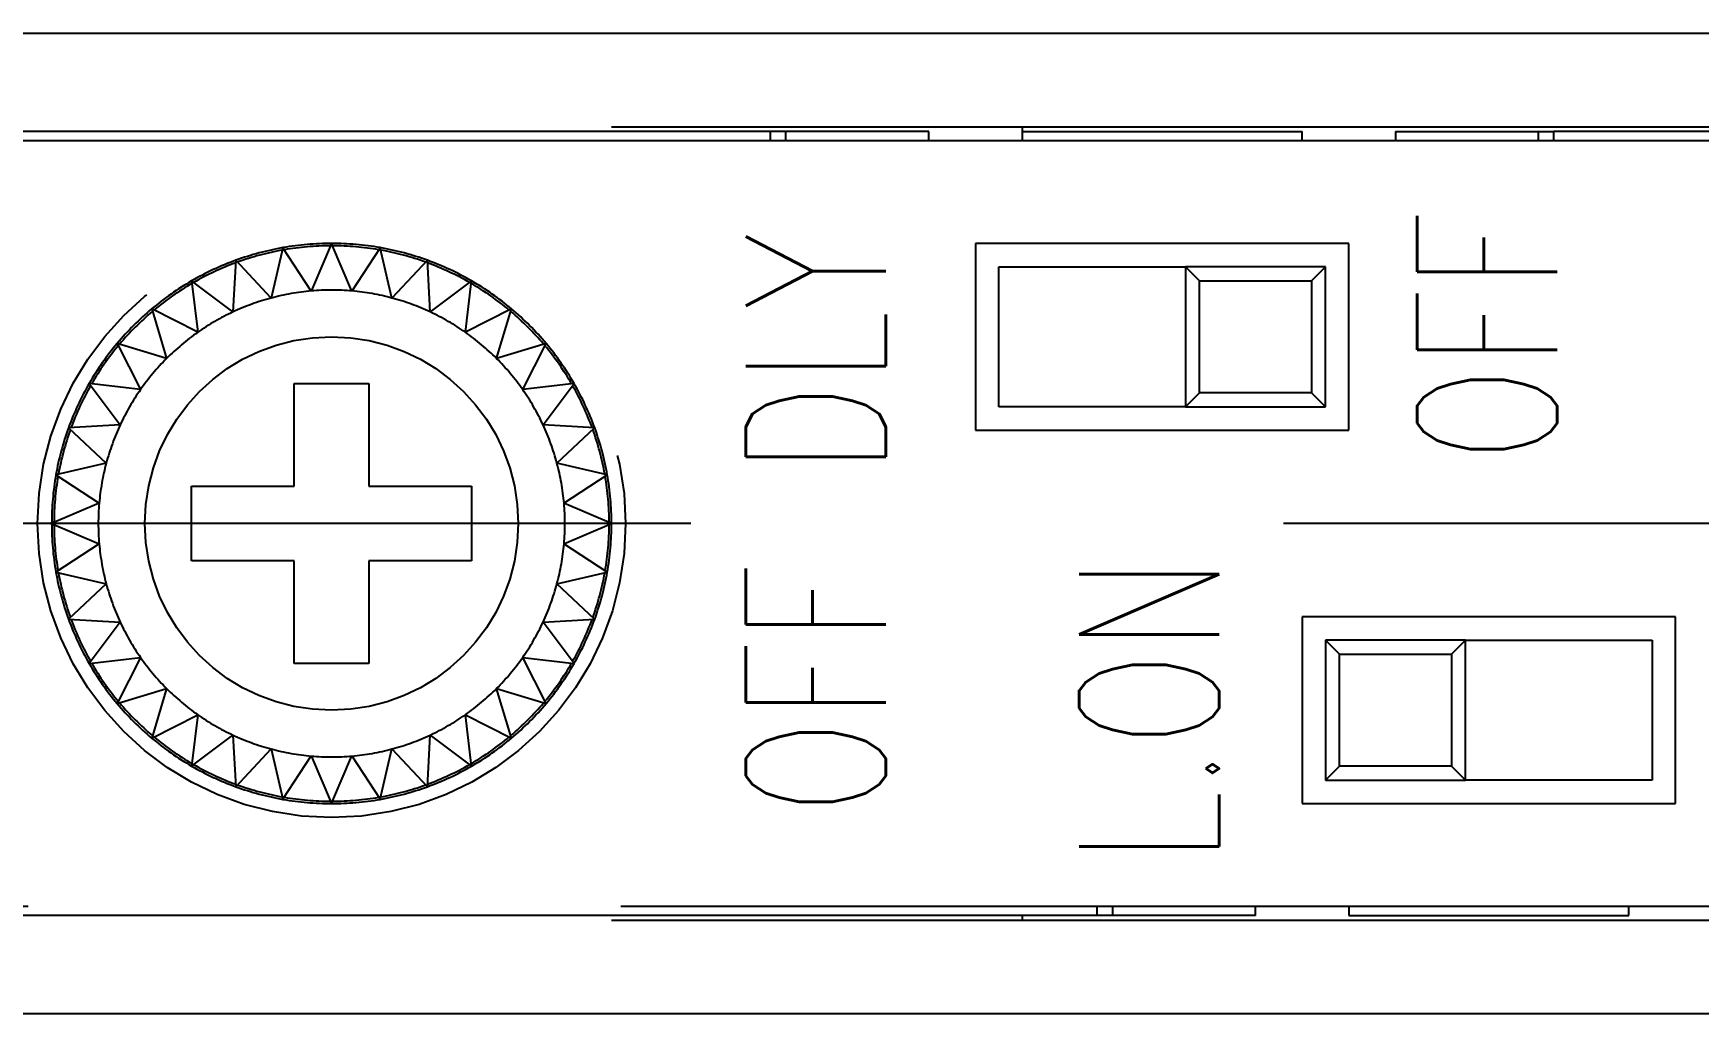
# Model space of a CAD drawing. Header units: millimetres. Extents: x 1 to 181, y 0 to 117.
# Drawn here: x 123.1 to 140.95, y 104.75 to 115.25 of the extents above; entities that cross this region are included whole.
import ezdxf

# ---------------------------------------------------------------- set-up
doc = ezdxf.new("R2010")
doc.units = ezdxf.units.MM
doc.linetypes.add('CENTER', pattern=[50.8, 31.75, -6.35, 6.35, -6.35])
doc.linetypes.add('DASHED', pattern=[19.05, 12.7, -6.35])
doc.layers.add('CENTER', color=1, linetype='CENTER')
doc.styles.add('CONVERTER_1', font='txt.shx', dxfattribs={"width": 0.72})

msp = doc.modelspace()

# ---------------------------------------------------------------- linework, layer by layer
at = {"color": 7, "linetype": 'Continuous', "lineweight": -3}
for p, q in [((80.5, 115.25), (153.9, 115.25)), ((153.9, 104.75), (80.5, 104.75))]:
    msp.add_line(p, q, dxfattribs=at)
at = {"color": 3, "linetype": 'DASHED', "lineweight": -3}
for p, q in [((91.2, 114.25), (133.7, 114.25)), ((133.7, 114.25), (133.7, 114.2)), ((133.7, 114.25), (144.5, 114.25)), ((131.001, 114.2), (91.2, 114.2)), ((146, 114.1), (91.3, 114.1)), ((131.001, 114.1), (91.3, 114.1)), ((131.168, 114.2), (131.001, 114.2)), ((131.001, 114.2), (131.001, 114.1)), ((139.399, 114.1), (131.001, 114.1)), ((132.7, 114.2), (131.168, 114.2)), ((131.168, 114.1), (131.168, 114.2)), ((132.7, 114.1), (132.7, 114.2)), ((133.7, 114.2), (136.7, 114.2)), ((133.7, 114.2), (133.7, 114.1)), ((136.7, 114.1), (136.7, 114.2)), ((137.7, 114.2), (139.232, 114.2)), ((137.7, 114.2), (137.7, 114.1)), ((139.232, 114.2), (139.399, 114.2)), ((139.232, 114.1), (139.232, 114.2)), ((139.399, 114.1), (139.399, 114.2)), ((146.1, 114.2), (139.399, 114.2)), ((146, 114.1), (139.399, 114.1)), ((126.3, 113), (126.082, 112.49)), ((126.518, 112.49), (126.3, 113)), ((137.2, 113), (133.2, 113)), ((133.2, 113), (133.2, 111)), ((133.2, 113), (133.2, 111)), ((137.2, 113), (133.2, 113)), ((137.2, 111), (137.2, 113)), ((137.2, 111), (137.2, 113)), ((125.274, 112.819), (125.243, 112.266)), ((125.653, 112.415), (125.274, 112.819)), ((125.779, 112.954), (125.653, 112.415)), ((126.082, 112.49), (125.779, 112.954)), ((126.821, 112.954), (126.518, 112.49)), ((126.947, 112.415), (126.821, 112.954)), ((127.326, 112.819), (126.947, 112.415)), ((127.357, 112.266), (127.326, 112.819)), ((133.45, 111.25), (133.45, 112.75)), ((133.45, 112.75), (135.45, 112.75)), ((135.6, 112.6), (135.45, 112.75)), ((135.45, 112.75), (135.45, 111.25)), ((136.95, 112.75), (135.45, 112.75)), ((136.95, 112.75), (136.8, 112.6)), ((136.95, 111.25), (136.95, 112.75)), ((124.8, 112.598), (124.866, 112.048)), ((125.243, 112.266), (124.8, 112.598)), ((127.8, 112.598), (127.357, 112.266)), ((127.734, 112.048), (127.8, 112.598)), ((135.6, 111.4), (135.6, 112.6)), ((135.6, 112.6), (136.8, 112.6)), ((136.8, 112.6), (136.8, 111.4)), ((124.866, 112.048), (124.372, 112.298)), ((124.372, 112.298), (124.532, 111.768)), ((128.228, 112.298), (127.734, 112.048)), ((128.068, 111.768), (128.228, 112.298)), ((124.002, 111.928), (124.252, 111.434)), ((124.532, 111.768), (124.002, 111.928)), ((128.598, 111.928), (128.068, 111.768)), ((128.348, 111.434), (128.598, 111.928)), ((123.702, 111.5), (124.034, 111.057)), ((124.252, 111.434), (123.702, 111.5)), ((125.9, 111.5), (126.7, 111.5)), ((125.9, 110.4), (125.9, 111.5)), ((126.7, 111.5), (126.7, 110.4)), ((128.898, 111.5), (128.348, 111.434)), ((128.566, 111.057), (128.898, 111.5)), ((135.45, 111.25), (135.6, 111.4)), ((136.8, 111.4), (135.6, 111.4)), ((136.8, 111.4), (136.95, 111.25)), ((135.45, 111.25), (133.45, 111.25)), ((135.45, 111.25), (136.95, 111.25)), ((124.034, 111.057), (123.481, 111.026)), ((123.481, 111.026), (123.885, 110.647)), ((129.119, 111.026), (128.566, 111.057)), ((128.715, 110.647), (129.119, 111.026)), ((133.2, 111), (137.2, 111)), ((133.2, 111), (137.2, 111)), ((123.885, 110.647), (123.346, 110.521)), ((123.346, 110.521), (123.81, 110.218)), ((129.254, 110.521), (128.715, 110.647)), ((128.79, 110.218), (129.254, 110.521)), ((124.8, 110.4), (125.9, 110.4)), ((124.8, 109.6), (124.8, 110.4)), ((126.7, 110.4), (127.8, 110.4)), ((127.8, 110.4), (127.8, 109.6)), ((123.81, 110.218), (123.3, 110)), ((129.3, 110), (128.79, 110.218)), ((123.3, 110), (123.81, 109.782)), ((128.79, 109.782), (129.3, 110)), ((123.81, 109.782), (123.346, 109.479)), ((129.254, 109.479), (128.79, 109.782)), ((125.9, 109.6), (124.8, 109.6)), ((125.9, 108.5), (125.9, 109.6)), ((127.8, 109.6), (126.7, 109.6)), ((126.7, 109.6), (126.7, 108.5)), ((123.346, 109.479), (123.885, 109.353)), ((128.715, 109.353), (129.254, 109.479)), ((123.885, 109.353), (123.481, 108.974)), ((129.119, 108.974), (128.715, 109.353)), ((123.481, 108.974), (124.034, 108.943)), ((124.034, 108.943), (123.702, 108.5)), ((128.566, 108.943), (129.119, 108.974)), ((128.898, 108.5), (128.566, 108.943)), ((140.7, 109), (136.7, 109)), ((136.7, 109), (136.7, 107)), ((140.7, 109), (136.7, 109)), ((136.7, 109), (136.7, 107)), ((140.7, 107), (140.7, 109)), ((140.7, 107), (140.7, 109)), ((138.45, 108.75), (136.95, 108.75)), ((136.95, 108.75), (136.95, 107.25)), ((137.1, 108.6), (136.95, 108.75)), ((138.45, 108.75), (138.3, 108.6)), ((138.45, 108.75), (140.45, 108.75)), ((138.45, 107.25), (138.45, 108.75)), ((140.45, 108.75), (140.45, 107.25)), ((123.702, 108.5), (124.252, 108.566)), ((124.252, 108.566), (124.002, 108.072)), ((128.348, 108.566), (128.898, 108.5)), ((128.598, 108.072), (128.348, 108.566)), ((137.1, 107.4), (137.1, 108.6)), ((137.1, 108.6), (138.3, 108.6)), ((138.3, 108.6), (138.3, 107.4)), ((126.7, 108.5), (125.9, 108.5)), ((124.002, 108.072), (124.532, 108.232)), ((124.532, 108.232), (124.372, 107.702)), ((128.228, 107.702), (128.068, 108.232)), ((128.068, 108.232), (128.598, 108.072)), ((124.372, 107.702), (124.866, 107.952)), ((124.866, 107.952), (124.8, 107.402)), ((127.734, 107.952), (128.228, 107.702)), ((127.8, 107.402), (127.734, 107.952)), ((124.8, 107.402), (125.243, 107.734)), ((125.243, 107.734), (125.274, 107.181)), ((127.326, 107.181), (127.357, 107.734)), ((127.357, 107.734), (127.8, 107.402)), ((125.274, 107.181), (125.653, 107.585)), ((125.653, 107.585), (125.779, 107.046)), ((125.779, 107.046), (126.082, 107.51)), ((126.082, 107.51), (126.3, 107)), ((126.3, 107), (126.518, 107.51)), ((126.518, 107.51), (126.821, 107.046)), ((126.821, 107.046), (126.947, 107.585)), ((126.947, 107.585), (127.326, 107.181)), ((136.95, 107.25), (137.1, 107.4)), ((138.3, 107.4), (137.1, 107.4)), ((138.3, 107.4), (138.45, 107.25)), ((136.95, 107.25), (138.45, 107.25)), ((140.45, 107.25), (138.45, 107.25)), ((136.7, 107), (140.7, 107)), ((136.7, 107), (140.7, 107)), ((91.3, 105.9), (146, 105.9)), ((91.3, 105.9), (134.501, 105.9)), ((134.501, 105.9), (134.501, 105.8)), ((134.501, 105.9), (142.899, 105.9)), ((134.668, 105.9), (134.668, 105.8)), ((136.2, 105.8), (136.2, 105.9)), ((137.2, 105.9), (137.2, 105.8)), ((140.2, 105.8), (140.2, 105.9)), ((134.501, 105.8), (91.2, 105.8)), ((91.2, 105.75), (133.7, 105.75)), ((133.7, 105.8), (133.7, 105.75)), ((133.7, 105.75), (144.5, 105.75)), ((134.668, 105.8), (134.501, 105.8)), ((136.2, 105.8), (134.668, 105.8)), ((137.2, 105.8), (140.2, 105.8))]:
    msp.add_line(p, q, dxfattribs=at)
for radius in [3.15, 3.15, 2]:
    msp.add_circle((126.3, 110), radius, dxfattribs=at)
for radius, start, end in [(3, 90, 100), (2.975, 90.2061, 99.7939), (3, 80, 90), (2.975, 80.2061, 89.7939), (3, 110, 120), (2.975, 110.2061, 119.7939), (3, 100, 110), (2.975, 100.2061, 109.7939), (3, 70, 80), (2.975, 70.2061, 79.7939), (3, 60, 70), (2.975, 60.2061, 69.7939), (3, 120, 130), (2.975, 120.2061, 129.7939), (2.5, 95, 105), (2.5, 85, 95), (2.5, 75, 85), (2.975, 50.2061, 59.7939), (3, 50, 60), (3, 130, 140), (2.975, 130.2061, 139.7939), (2.5, 115, 125), (2.5, 105, 115), (2.5, 65, 75), (2.5, 55, 65), (2.975, 40.2061, 49.7939), (3, 40, 50), (3, 140, 150), (2.975, 140.2061, 149.7939), (2.5, 125, 135), (2.5, 45, 55), (2.975, 30.2061, 39.7939), (3, 30, 40), (2.5, 135, 145), (2.5, 35, 45), (3, 150, 160), (2.975, 150.2061, 159.7939), (2.5, 145, 155), (2.5, 25, 35), (2.975, 20.2061, 29.7939), (3, 20, 30), (3, 160, 170), (2.975, 160.2061, 169.7939), (2.5, 155, 165), (2.5, 15, 25), (2.975, 10.2061, 19.7939), (3, 10, 20), (3, 170, 180), (2.975, 170.2061, 179.7939), (2.5, 165, 175), (2.5, 5, 15), (2.975, 0.2061, 9.7939), (3, 0, 10), (2.5, 175, 185), (2.5, 355, 5), (3, 180, 190), (2.975, 180.2061, 189.7939), (2.975, 350.2061, 359.7939), (3, 350, 0), (2.5, 185, 195), (2.5, 345, 355), (3, 190, 200), (2.975, 190.2061, 199.7939), (2.975, 340.2061, 349.7939), (3, 340, 350), (2.5, 195, 205), (2.5, 335, 345), (3, 200, 210), (2.975, 200.2061, 209.7939), (2.5, 205, 215), (2.5, 325, 335), (2.975, 330.2061, 339.7939), (3, 330, 340), (2.5, 215, 225), (2.5, 315, 325), (3, 210, 220), (2.975, 210.2061, 219.7939), (2.975, 320.2061, 329.7939), (3, 320, 330), (2.5, 225, 235), (2.5, 305, 315), (3, 220, 230), (2.975, 220.2061, 229.7939), (2.975, 310.2061, 319.7939), (3, 310, 320), (2.5, 235, 245), (2.5, 295, 305), (3, 230, 240), (2.975, 230.2061, 239.7939), (2.5, 245, 255), (2.5, 285, 295), (2.975, 300.2061, 309.7939), (3, 300, 310), (2.5, 255, 265), (2.5, 265, 275), (2.5, 275, 285), (3, 240, 250), (2.975, 240.2061, 249.7939), (3, 290, 300), (2.975, 290.2061, 299.7939), (3, 250, 260), (2.975, 250.2061, 259.7939), (3, 280, 290), (2.975, 280.2061, 289.7939), (3, 260, 270), (2.975, 260.2061, 269.7939), (3, 270, 280), (2.975, 270.2061, 279.7939)]:
    msp.add_arc((126.3, 110), radius, start, end, dxfattribs=at)
at = {"layer": 'CENTER', "color": 1, "linetype": 'CENTER', "lineweight": -3}
msp.add_line((180.95, 110), (72, 110), dxfattribs=at)

# ---------------------------------------------------------------- texts
at = {"color": 3, "linetype": 'DASHED', "lineweight": -3, "char_height": 1.5, "attachment_point": 5, "rotation": 90, "style": 'CONVERTER_1'}
for s, width, insert in [('OFF', 3.06046, (138.682, 112)), ('OFF DLY', 8.58757, (131.489, 110)), ('L.ON', 3.06046, (135.06, 108))]:
    msp.add_mtext_dynamic_manual_height_columns(s, width=width, gutter_width=15, heights=[0], dxfattribs=dict(at, insert=insert))

doc.saveas('drawing.dxf')
